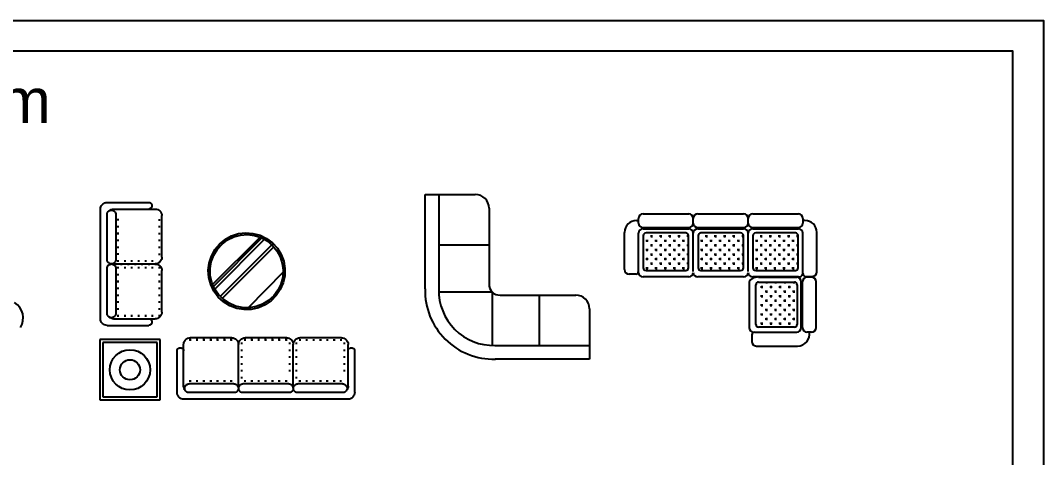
# Model space of a CAD drawing. Header units: inches. Extents: x 3.5 to 46, y 8.9 to 33.7.
# Drawn here: x 13.3 to 24.5, y 28.91 to 33.69 of the extents above; entities that cross this region are included whole.
import ezdxf

# ---------------------------------------------------------------- set-up
doc = ezdxf.new("R2010")
doc.units = ezdxf.units.IN
doc.header["$MEASUREMENT"] = 0
for name, color, linetype in [('02', 2, 'Continuous'), ('1', 1, 'Continuous'), ('kadrbm', 4, 'Continuous')]:
    doc.layers.add(name, color=color, linetype=linetype)
doc.styles.add('bmmm', font='swissel.ttf')

# ---------------------------------------------------------------- blocks, each defined once
blk = doc.blocks.new('kadrbm')
at = {"layer": 'kadrbm', "color": 4}
blk.add_lwpolyline([(0, 0), (0, 24.797), (21, 24.797), (21, 0), (0, 0)], close=True, dxfattribs=at)
blk.add_lwpolyline([(20.663, 0.326), (20.663, 24.46), (0.337, 24.46), (0.337, 0.326), (20.663, 0.326)], dxfattribs=at)
at = {"layer": 'kadrbm', "color": 211, "true_color": 0xf674fb, "style": 'bmmm'}
blk.add_text('www.cad-libraries.blogspot.com', height=0.48513, dxfattribs=at).set_placement((0.573, 23.677))

msp = doc.modelspace()

# ---------------------------------------------------------------- linework, layer by layer
at = {"layer": '02', "extrusion": (0, 0, -1)}
for p, q in [((14.204, 31.679), (14.214, 31.686)), ((14.214, 31.686), (14.225, 31.692)), ((14.225, 31.692), (14.237, 31.695)), ((14.237, 31.695), (14.25, 31.696)), ((14.25, 31.696), (14.706, 31.696)), ((14.706, 31.696), (14.712, 31.695)), ((14.712, 31.695), (14.719, 31.694)), ((14.719, 31.694), (14.725, 31.691)), ((14.725, 31.691), (14.73, 31.687)), ((14.73, 31.687), (14.735, 31.682)), ((14.735, 31.682), (14.738, 31.676)), ((14.178, 31.624), (14.179, 31.637)), ((14.178, 30.424), (14.178, 31.624)), ((14.179, 31.637), (14.182, 31.649)), ((14.182, 31.649), (14.187, 31.66)), ((14.187, 31.66), (14.195, 31.67)), ((14.195, 31.67), (14.204, 31.679)), ((14.25, 31.564), (14.251, 31.573)), ((14.251, 31.573), (14.253, 31.582)), ((14.253, 31.582), (14.258, 31.591)), ((14.258, 31.591), (14.264, 31.598)), ((14.264, 31.598), (14.271, 31.604)), ((14.271, 31.604), (14.279, 31.608)), ((14.273, 31.605), (14.284, 31.613)), ((14.279, 31.608), (14.288, 31.611)), ((14.284, 31.613), (14.296, 31.619)), ((14.288, 31.611), (14.298, 31.612)), ((14.296, 31.619), (14.309, 31.623)), ((14.298, 31.612), (14.307, 31.611)), ((14.307, 31.611), (14.316, 31.608)), ((14.309, 31.623), (14.322, 31.624)), ((14.316, 31.608), (14.324, 31.604)), ((14.322, 31.624), (14.778, 31.624)), ((14.324, 31.604), (14.332, 31.598)), ((14.332, 31.598), (14.338, 31.591)), ((14.335, 31.61), (14.335, 31.624)), ((14.338, 31.591), (14.342, 31.582)), ((14.342, 31.582), (14.345, 31.573)), ((14.345, 31.573), (14.346, 31.564)), ((14.41, 31.61), (14.41, 31.624)), ((14.485, 31.61), (14.485, 31.624)), ((14.56, 31.61), (14.56, 31.624)), ((14.635, 31.61), (14.635, 31.624)), ((14.712, 31.625), (14.706, 31.624)), ((14.71, 31.61), (14.71, 31.624)), ((14.719, 31.627), (14.712, 31.625)), ((14.725, 31.629), (14.719, 31.627)), ((14.73, 31.633), (14.725, 31.629)), ((14.735, 31.638), (14.73, 31.633)), ((14.738, 31.644), (14.735, 31.638)), ((14.738, 31.676), (14.74, 31.67)), ((14.74, 31.65), (14.738, 31.644)), ((14.74, 31.67), (14.742, 31.663)), ((14.742, 31.657), (14.74, 31.65)), ((14.742, 31.663), (14.742, 31.657)), ((14.778, 31.624), (14.792, 31.623)), ((14.792, 31.623), (14.805, 31.619)), ((14.805, 31.619), (14.818, 31.612)), ((14.818, 31.612), (14.829, 31.603)), ((14.829, 31.603), (14.838, 31.592)), ((14.838, 31.592), (14.844, 31.58)), ((14.844, 31.58), (14.848, 31.566)), ((14.25, 31.073), (14.25, 31.564)), ((14.346, 31.564), (14.346, 31.073)), ((14.373, 31.497), (14.373, 31.516)), ((14.813, 31.507), (14.832, 31.507)), ((14.848, 31.566), (14.85, 31.552)), ((14.85, 31.096), (14.85, 31.552)), ((14.373, 31.422), (14.373, 31.441)), ((14.373, 31.347), (14.373, 31.366)), ((14.813, 31.432), (14.832, 31.432)), ((14.813, 31.357), (14.832, 31.357)), ((15.612, 31.33), (15.688, 31.355)), ((15.688, 31.355), (15.768, 31.364)), ((15.768, 31.364), (15.847, 31.358)), ((15.847, 31.358), (15.924, 31.338)), ((14.373, 31.272), (14.373, 31.291)), ((14.813, 31.282), (14.832, 31.282)), ((15.925, 31.316), (15.405, 30.797)), ((15.944, 31.308), (15.414, 30.778)), ((15.973, 31.293), (15.428, 30.749)), ((15.43, 31.18), (15.481, 31.241)), ((15.457, 31.184), (15.509, 31.24)), ((15.481, 31.241), (15.542, 31.292)), ((16.054, 31.234), (15.488, 30.668)), ((15.509, 31.24), (15.569, 31.286)), ((15.542, 31.292), (15.612, 31.33)), ((15.569, 31.286), (15.638, 31.319)), ((15.638, 31.319), (15.711, 31.339)), ((15.711, 31.339), (15.787, 31.344)), ((15.787, 31.344), (15.863, 31.335)), ((15.863, 31.335), (15.935, 31.312)), ((15.924, 31.338), (15.996, 31.303)), ((15.935, 31.312), (16.002, 31.275)), ((15.996, 31.303), (16.06, 31.255)), ((16.002, 31.275), (16.06, 31.227)), ((16.06, 31.255), (16.114, 31.196)), ((14.373, 31.197), (14.373, 31.216)), ((14.373, 31.122), (14.373, 31.141)), ((14.813, 31.207), (14.832, 31.207)), ((14.813, 31.132), (14.832, 31.132)), ((15.392, 31.109), (15.43, 31.18)), ((15.418, 31.119), (15.457, 31.184)), ((16.075, 31.212), (15.51, 30.647)), ((16.06, 31.227), (16.109, 31.168)), ((16.109, 31.168), (16.145, 31.102)), ((16.114, 31.196), (16.155, 31.128)), ((16.155, 31.128), (16.183, 31.053)), ((14.251, 31.064), (14.25, 31.073)), ((14.253, 31.055), (14.251, 31.064)), ((14.257, 31.047), (14.253, 31.055)), ((14.262, 31.04), (14.257, 31.047)), ((14.269, 31.034), (14.262, 31.04)), ((14.264, 31.009), (14.271, 31.015)), ((14.276, 31.03), (14.269, 31.034)), ((14.271, 31.015), (14.279, 31.019)), ((14.285, 31.026), (14.276, 31.03)), ((14.279, 31.019), (14.288, 31.022)), ((14.293, 31.025), (14.285, 31.026)), ((14.288, 31.022), (14.298, 31.023)), ((14.302, 31.025), (14.293, 31.025)), ((14.298, 31.024), (14.778, 31.024)), ((14.298, 31.023), (14.307, 31.022)), ((14.311, 31.026), (14.302, 31.025)), ((14.307, 31.022), (14.316, 31.019)), ((14.319, 31.03), (14.311, 31.026)), ((14.316, 31.019), (14.324, 31.015)), ((14.327, 31.034), (14.319, 31.03)), ((14.324, 31.015), (14.332, 31.009)), ((14.333, 31.04), (14.327, 31.034)), ((14.339, 31.047), (14.333, 31.04)), ((14.335, 31.01), (14.335, 31.029)), ((14.343, 31.055), (14.339, 31.047)), ((14.345, 31.064), (14.343, 31.055)), ((14.346, 31.073), (14.345, 31.064)), ((14.373, 31.047), (14.373, 31.066)), ((14.41, 31.01), (14.41, 31.029)), ((14.448, 31.047), (14.448, 31.066)), ((14.485, 31.01), (14.485, 31.029)), ((14.523, 31.047), (14.523, 31.066)), ((14.56, 31.01), (14.56, 31.029)), ((14.598, 31.047), (14.598, 31.066)), ((14.635, 31.01), (14.635, 31.029)), ((14.673, 31.047), (14.673, 31.066)), ((14.71, 31.01), (14.71, 31.029)), ((14.748, 31.047), (14.748, 31.066)), ((14.79, 31.025), (14.778, 31.024)), ((14.778, 31.024), (14.792, 31.023)), ((14.785, 31.01), (14.785, 31.024)), ((14.802, 31.028), (14.79, 31.025)), ((14.792, 31.023), (14.805, 31.019)), ((14.814, 31.034), (14.802, 31.028)), ((14.805, 31.019), (14.818, 31.012)), ((14.824, 31.041), (14.814, 31.034)), ((14.818, 31.012), (14.829, 31.003)), ((14.833, 31.05), (14.824, 31.041)), ((14.84, 31.06), (14.833, 31.05)), ((14.845, 31.071), (14.84, 31.06)), ((14.849, 31.084), (14.845, 31.071)), ((14.85, 31.096), (14.849, 31.084)), ((15.358, 30.954), (15.367, 31.033)), ((15.367, 31.033), (15.392, 31.109)), ((15.379, 30.973), (15.391, 31.048)), ((15.391, 31.048), (15.418, 31.119)), ((16.145, 31.102), (16.168, 31.029)), ((16.168, 31.029), (16.178, 30.954)), ((16.183, 31.053), (16.197, 30.974)), ((14.25, 30.975), (14.251, 30.984)), ((14.25, 30.484), (14.25, 30.975)), ((14.251, 30.984), (14.253, 30.993)), ((14.253, 30.993), (14.258, 31.002)), ((14.258, 31.002), (14.264, 31.009)), ((14.332, 31.009), (14.338, 31.002)), ((14.338, 31.002), (14.342, 30.993)), ((14.342, 30.993), (14.345, 30.984)), ((14.345, 30.984), (14.346, 30.975)), ((14.346, 30.975), (14.346, 30.484)), ((14.373, 30.972), (14.373, 30.991)), ((14.373, 30.897), (14.373, 30.916)), ((14.448, 30.972), (14.448, 30.991)), ((14.523, 30.972), (14.523, 30.991)), ((14.598, 30.972), (14.598, 30.991)), ((14.673, 30.972), (14.673, 30.991)), ((14.748, 30.972), (14.748, 30.991)), ((14.823, 30.972), (14.823, 30.991)), ((14.823, 30.897), (14.823, 30.916)), ((14.829, 31.003), (14.838, 30.992)), ((14.838, 30.992), (14.844, 30.98)), ((14.844, 30.98), (14.848, 30.966)), ((14.848, 30.966), (14.85, 30.952)), ((14.85, 30.496), (14.85, 30.952)), ((15.363, 30.875), (15.358, 30.954)), ((15.38, 30.897), (15.379, 30.973)), ((16.178, 30.935), (15.793, 30.544)), ((16.178, 30.954), (16.172, 30.878)), ((16.197, 30.974), (16.195, 30.894)), ((14.373, 30.822), (14.373, 30.841)), ((14.823, 30.822), (14.823, 30.841)), ((15.384, 30.797), (15.363, 30.875)), ((15.397, 30.822), (15.38, 30.897)), ((15.419, 30.726), (15.384, 30.797)), ((15.427, 30.752), (15.397, 30.822)), ((16.152, 30.804), (16.119, 30.736)), ((16.178, 30.816), (16.146, 30.743)), ((16.172, 30.878), (16.152, 30.804)), ((16.195, 30.894), (16.178, 30.816)), ((14.373, 30.747), (14.373, 30.766)), ((14.373, 30.672), (14.373, 30.691)), ((14.823, 30.747), (14.823, 30.766)), ((14.823, 30.672), (14.823, 30.691)), ((15.467, 30.662), (15.419, 30.726)), ((15.469, 30.689), (15.427, 30.752)), ((15.523, 30.636), (15.469, 30.689)), ((16.074, 30.675), (16.017, 30.624)), ((16.101, 30.677), (16.045, 30.62)), ((16.119, 30.736), (16.074, 30.675)), ((16.146, 30.743), (16.101, 30.677)), ((14.373, 30.597), (14.373, 30.616)), ((14.823, 30.597), (14.823, 30.616)), ((15.526, 30.608), (15.467, 30.662)), ((15.586, 30.593), (15.523, 30.636)), ((15.594, 30.566), (15.526, 30.608)), ((15.656, 30.563), (15.586, 30.593)), ((15.669, 30.538), (15.594, 30.566)), ((15.73, 30.547), (15.656, 30.563)), ((15.952, 30.584), (15.881, 30.558)), ((15.979, 30.576), (15.906, 30.544)), ((16.017, 30.624), (15.952, 30.584)), ((16.045, 30.62), (15.979, 30.576)), ((14.251, 30.475), (14.25, 30.484)), ((14.253, 30.467), (14.251, 30.475)), ((14.257, 30.459), (14.253, 30.467)), ((14.262, 30.452), (14.257, 30.459)), ((14.269, 30.446), (14.262, 30.452)), ((14.333, 30.452), (14.327, 30.446)), ((14.339, 30.459), (14.333, 30.452)), ((14.343, 30.467), (14.339, 30.459)), ((14.345, 30.475), (14.343, 30.467)), ((14.346, 30.484), (14.345, 30.475)), ((14.373, 30.522), (14.373, 30.541)), ((14.373, 30.447), (14.373, 30.466)), ((14.448, 30.447), (14.448, 30.466)), ((14.523, 30.447), (14.523, 30.466)), ((14.598, 30.447), (14.598, 30.466)), ((14.673, 30.447), (14.673, 30.466)), ((14.748, 30.447), (14.748, 30.466)), ((14.823, 30.522), (14.823, 30.541)), ((14.823, 30.447), (14.823, 30.466)), ((14.84, 30.46), (14.833, 30.45)), ((14.845, 30.471), (14.84, 30.46)), ((14.849, 30.484), (14.845, 30.471)), ((14.85, 30.496), (14.849, 30.484)), ((15.748, 30.525), (15.669, 30.538)), ((15.806, 30.545), (15.73, 30.547)), ((15.827, 30.527), (15.748, 30.525)), ((15.881, 30.558), (15.806, 30.545)), ((15.906, 30.544), (15.827, 30.527)), ((14.179, 30.41), (14.178, 30.424)), ((14.183, 30.397), (14.179, 30.41)), ((14.19, 30.384), (14.183, 30.397)), ((14.199, 30.373), (14.19, 30.384)), ((14.21, 30.364), (14.199, 30.373)), ((14.222, 30.358), (14.21, 30.364)), ((14.236, 30.353), (14.222, 30.358)), ((14.25, 30.352), (14.236, 30.353)), ((14.25, 30.352), (14.706, 30.352)), ((14.276, 30.441), (14.269, 30.446)), ((14.284, 30.435), (14.273, 30.443)), ((14.285, 30.438), (14.276, 30.441)), ((14.296, 30.429), (14.284, 30.435)), ((14.293, 30.436), (14.285, 30.438)), ((14.302, 30.436), (14.293, 30.436)), ((14.309, 30.425), (14.296, 30.429)), ((14.311, 30.438), (14.302, 30.436)), ((14.322, 30.424), (14.309, 30.425)), ((14.319, 30.441), (14.311, 30.438)), ((14.327, 30.446), (14.319, 30.441)), ((14.322, 30.424), (14.778, 30.424)), ((14.335, 30.424), (14.335, 30.429)), ((14.41, 30.424), (14.41, 30.429)), ((14.485, 30.424), (14.485, 30.429)), ((14.56, 30.424), (14.56, 30.429)), ((14.635, 30.424), (14.635, 30.429)), ((14.706, 30.424), (14.712, 30.423)), ((14.712, 30.353), (14.706, 30.352)), ((14.71, 30.424), (14.71, 30.429)), ((14.712, 30.423), (14.719, 30.422)), ((14.719, 30.355), (14.712, 30.353)), ((14.719, 30.422), (14.725, 30.419)), ((14.725, 30.357), (14.719, 30.355)), ((14.725, 30.419), (14.73, 30.415)), ((14.73, 30.361), (14.725, 30.357)), ((14.73, 30.415), (14.735, 30.41)), ((14.735, 30.366), (14.73, 30.361)), ((14.735, 30.41), (14.738, 30.404)), ((14.738, 30.372), (14.735, 30.366)), ((14.738, 30.404), (14.74, 30.398)), ((14.74, 30.378), (14.738, 30.372)), ((14.74, 30.398), (14.742, 30.391)), ((14.742, 30.385), (14.74, 30.378)), ((14.742, 30.391), (14.742, 30.385)), ((14.79, 30.425), (14.778, 30.424)), ((14.785, 30.424), (14.785, 30.429)), ((14.802, 30.428), (14.79, 30.425)), ((14.814, 30.434), (14.802, 30.428)), ((14.824, 30.441), (14.814, 30.434)), ((14.833, 30.45), (14.824, 30.441)), ((15.088, 30.144), (15.089, 30.156)), ((15.088, 29.688), (15.088, 30.144)), ((15.088, 30.119), (15.095, 30.119)), ((15.089, 30.156), (15.092, 30.168)), ((15.092, 30.168), (15.098, 30.18)), ((15.098, 30.18), (15.105, 30.19)), ((15.105, 30.19), (15.114, 30.199)), ((15.114, 30.199), (15.124, 30.206)), ((15.124, 30.206), (15.135, 30.211)), ((15.135, 30.211), (15.147, 30.215)), ((15.147, 30.215), (15.16, 30.216)), ((15.151, 30.194), (15.17, 30.194)), ((15.616, 30.216), (15.16, 30.216)), ((15.16, 30.185), (15.16, 30.204)), ((15.226, 30.194), (15.245, 30.194)), ((15.235, 30.185), (15.235, 30.204)), ((15.301, 30.194), (15.32, 30.194)), ((15.31, 30.185), (15.31, 30.204)), ((15.376, 30.194), (15.395, 30.194)), ((15.385, 30.185), (15.385, 30.204)), ((15.451, 30.194), (15.47, 30.194)), ((15.46, 30.185), (15.46, 30.204)), ((15.526, 30.194), (15.545, 30.194)), ((15.535, 30.185), (15.535, 30.204)), ((15.601, 30.194), (15.62, 30.194)), ((15.61, 30.185), (15.61, 30.204)), ((15.616, 30.216), (15.63, 30.214)), ((15.63, 30.214), (15.643, 30.21)), ((15.643, 30.21), (15.656, 30.204)), ((15.656, 30.204), (15.667, 30.195)), ((15.667, 30.195), (15.676, 30.184)), ((15.676, 30.184), (15.682, 30.171)), ((15.676, 30.119), (15.695, 30.119)), ((15.682, 30.171), (15.687, 30.158)), ((15.687, 30.158), (15.688, 30.144)), ((15.688, 30.144), (15.689, 30.158)), ((15.688, 29.664), (15.688, 30.144)), ((15.689, 30.158), (15.693, 30.171)), ((15.693, 30.171), (15.7, 30.184)), ((15.7, 30.184), (15.709, 30.195)), ((15.709, 30.195), (15.72, 30.204)), ((15.713, 30.157), (15.732, 30.157)), ((15.72, 30.204), (15.732, 30.21)), ((15.732, 30.21), (15.746, 30.214)), ((15.746, 30.214), (15.76, 30.216)), ((15.751, 30.194), (15.77, 30.194)), ((16.216, 30.216), (15.76, 30.216)), ((15.76, 30.185), (15.76, 30.204)), ((15.826, 30.194), (15.845, 30.194)), ((15.835, 30.185), (15.835, 30.204)), ((15.901, 30.194), (15.92, 30.194)), ((15.91, 30.185), (15.91, 30.204)), ((15.976, 30.194), (15.995, 30.194)), ((15.985, 30.185), (15.985, 30.204)), ((16.051, 30.194), (16.07, 30.194)), ((16.06, 30.185), (16.06, 30.204)), ((16.126, 30.194), (16.145, 30.194)), ((16.135, 30.185), (16.135, 30.204)), ((16.201, 30.194), (16.22, 30.194)), ((16.21, 30.185), (16.21, 30.204)), ((16.216, 30.216), (16.228, 30.215)), ((16.228, 30.215), (16.241, 30.211)), ((16.238, 30.157), (16.257, 30.157)), ((16.241, 30.211), (16.252, 30.206)), ((16.252, 30.206), (16.262, 30.199)), ((16.262, 30.199), (16.271, 30.19)), ((16.271, 30.19), (16.278, 30.18)), ((16.276, 30.119), (16.295, 30.119)), ((16.278, 30.18), (16.284, 30.168)), ((16.284, 30.168), (16.287, 30.156)), ((16.287, 30.156), (16.288, 30.144)), ((16.288, 30.144), (16.289, 30.158)), ((16.288, 29.664), (16.288, 30.144)), ((16.289, 30.158), (16.293, 30.171)), ((16.293, 30.171), (16.3, 30.184)), ((16.3, 30.184), (16.309, 30.195)), ((16.309, 30.195), (16.32, 30.204)), ((16.313, 30.157), (16.332, 30.157)), ((16.32, 30.204), (16.332, 30.21)), ((16.332, 30.21), (16.346, 30.214)), ((16.346, 30.214), (16.36, 30.216)), ((16.351, 30.194), (16.37, 30.194)), ((16.816, 30.216), (16.36, 30.216)), ((16.426, 30.194), (16.445, 30.194)), ((16.501, 30.194), (16.52, 30.194)), ((16.576, 30.194), (16.595, 30.194)), ((16.651, 30.194), (16.67, 30.194)), ((16.726, 30.194), (16.745, 30.194)), ((16.801, 30.194), (16.82, 30.194)), ((16.816, 30.216), (16.828, 30.215)), ((16.828, 30.215), (16.841, 30.211)), ((16.838, 30.157), (16.857, 30.157)), ((16.841, 30.211), (16.852, 30.206)), ((16.852, 30.206), (16.862, 30.199)), ((16.862, 30.199), (16.871, 30.19)), ((16.871, 30.19), (16.878, 30.18)), ((16.876, 30.119), (16.888, 30.119)), ((16.878, 30.18), (16.884, 30.168)), ((16.884, 30.168), (16.887, 30.156)), ((16.887, 30.156), (16.888, 30.144)), ((16.888, 29.688), (16.888, 30.144)), ((15.016, 30.072), (15.017, 30.078)), ((15.016, 29.616), (15.016, 30.072)), ((15.017, 30.078), (15.018, 30.085)), ((15.018, 30.085), (15.021, 30.091)), ((15.021, 30.091), (15.025, 30.096)), ((15.025, 30.096), (15.03, 30.101)), ((15.03, 30.101), (15.036, 30.104)), ((15.036, 30.104), (15.042, 30.106)), ((15.042, 30.106), (15.049, 30.108)), ((15.049, 30.108), (15.055, 30.108)), ((15.055, 30.108), (15.062, 30.106)), ((15.062, 30.106), (15.068, 30.104)), ((15.068, 30.104), (15.074, 30.101)), ((15.074, 30.101), (15.079, 30.096)), ((15.079, 30.096), (15.083, 30.091)), ((15.083, 30.091), (15.085, 30.085)), ((15.085, 30.085), (15.087, 30.078)), ((15.087, 30.078), (15.088, 30.072)), ((15.088, 30.044), (15.095, 30.044)), ((15.676, 30.044), (15.695, 30.044)), ((15.713, 30.082), (15.732, 30.082)), ((15.713, 30.007), (15.732, 30.007)), ((16.238, 30.082), (16.257, 30.082)), ((16.238, 30.007), (16.257, 30.007)), ((16.276, 30.044), (16.295, 30.044)), ((16.313, 30.082), (16.332, 30.082)), ((16.313, 30.007), (16.332, 30.007)), ((16.838, 30.082), (16.857, 30.082)), ((16.838, 30.007), (16.857, 30.007)), ((16.876, 30.044), (16.888, 30.044)), ((16.888, 30.072), (16.889, 30.078)), ((16.889, 30.078), (16.89, 30.085)), ((16.89, 30.085), (16.893, 30.091)), ((16.893, 30.091), (16.897, 30.096)), ((16.897, 30.096), (16.902, 30.101)), ((16.902, 30.101), (16.908, 30.104)), ((16.908, 30.104), (16.914, 30.106)), ((16.914, 30.106), (16.921, 30.108)), ((16.921, 30.108), (16.927, 30.108)), ((16.927, 30.108), (16.934, 30.106)), ((16.934, 30.106), (16.94, 30.104)), ((16.94, 30.104), (16.946, 30.101)), ((16.946, 30.101), (16.951, 30.096)), ((16.951, 30.096), (16.955, 30.091)), ((16.955, 30.091), (16.957, 30.085)), ((16.957, 30.085), (16.959, 30.078)), ((16.959, 30.078), (16.96, 30.072)), ((16.96, 29.616), (16.96, 30.072)), ((15.088, 29.969), (15.095, 29.969)), ((15.088, 29.894), (15.095, 29.894)), ((15.676, 29.969), (15.695, 29.969)), ((15.676, 29.894), (15.695, 29.894)), ((15.713, 29.932), (15.732, 29.932)), ((16.238, 29.932), (16.257, 29.932)), ((16.276, 29.969), (16.295, 29.969)), ((16.276, 29.894), (16.295, 29.894)), ((16.313, 29.932), (16.332, 29.932)), ((16.838, 29.932), (16.857, 29.932)), ((16.876, 29.969), (16.888, 29.969)), ((16.876, 29.894), (16.888, 29.894)), ((15.088, 29.819), (15.095, 29.819)), ((15.676, 29.819), (15.695, 29.819)), ((15.713, 29.857), (15.732, 29.857)), ((15.713, 29.782), (15.732, 29.782)), ((16.238, 29.857), (16.257, 29.857)), ((16.276, 29.819), (16.295, 29.819)), ((16.313, 29.857), (16.332, 29.857)), ((16.313, 29.782), (16.332, 29.782)), ((16.838, 29.857), (16.857, 29.857)), ((16.876, 29.819), (16.888, 29.819)), ((15.088, 29.744), (15.095, 29.744)), ((15.089, 29.675), (15.088, 29.688)), ((15.093, 29.662), (15.089, 29.675)), ((15.1, 29.668), (15.102, 29.677)), ((15.1, 29.659), (15.1, 29.668)), ((15.102, 29.677), (15.105, 29.685)), ((15.105, 29.685), (15.11, 29.693)), ((15.11, 29.693), (15.116, 29.699)), ((15.113, 29.707), (15.132, 29.707)), ((15.116, 29.699), (15.123, 29.705)), ((15.123, 29.705), (15.131, 29.709)), ((15.131, 29.709), (15.139, 29.711)), ((15.139, 29.711), (15.148, 29.712)), ((15.639, 29.712), (15.148, 29.712)), ((15.151, 29.744), (15.17, 29.744)), ((15.16, 29.735), (15.16, 29.754)), ((15.198, 29.712), (15.198, 29.716)), ((15.226, 29.744), (15.245, 29.744)), ((15.235, 29.735), (15.235, 29.754)), ((15.273, 29.712), (15.273, 29.716)), ((15.301, 29.744), (15.32, 29.744)), ((15.31, 29.735), (15.31, 29.754)), ((15.348, 29.712), (15.348, 29.716)), ((15.376, 29.744), (15.395, 29.744)), ((15.385, 29.735), (15.385, 29.754)), ((15.423, 29.712), (15.423, 29.716)), ((15.451, 29.744), (15.47, 29.744)), ((15.46, 29.735), (15.46, 29.754)), ((15.498, 29.712), (15.498, 29.716)), ((15.526, 29.744), (15.545, 29.744)), ((15.535, 29.735), (15.535, 29.754)), ((15.573, 29.712), (15.573, 29.716)), ((15.601, 29.744), (15.62, 29.744)), ((15.61, 29.735), (15.61, 29.754)), ((15.639, 29.712), (15.648, 29.711)), ((15.648, 29.711), (15.657, 29.709)), ((15.657, 29.709), (15.665, 29.705)), ((15.665, 29.705), (15.672, 29.699)), ((15.672, 29.699), (15.678, 29.693)), ((15.676, 29.744), (15.695, 29.744)), ((15.678, 29.693), (15.682, 29.685)), ((15.682, 29.685), (15.686, 29.677)), ((15.686, 29.677), (15.687, 29.668)), ((15.687, 29.668), (15.687, 29.659)), ((15.689, 29.668), (15.691, 29.677)), ((15.691, 29.677), (15.694, 29.685)), ((15.694, 29.685), (15.699, 29.693)), ((15.699, 29.693), (15.705, 29.699)), ((15.705, 29.699), (15.712, 29.705)), ((15.712, 29.705), (15.72, 29.709)), ((15.72, 29.709), (15.728, 29.711)), ((15.728, 29.711), (15.737, 29.712)), ((16.241, 29.712), (15.737, 29.712)), ((15.751, 29.744), (15.77, 29.744)), ((15.76, 29.735), (15.76, 29.754)), ((15.798, 29.712), (15.798, 29.716)), ((15.826, 29.744), (15.845, 29.744)), ((15.835, 29.735), (15.835, 29.754)), ((15.873, 29.712), (15.873, 29.716)), ((15.901, 29.744), (15.92, 29.744)), ((15.91, 29.735), (15.91, 29.754)), ((15.948, 29.712), (15.948, 29.716)), ((15.976, 29.744), (15.995, 29.744)), ((15.985, 29.735), (15.985, 29.754)), ((16.023, 29.712), (16.023, 29.716)), ((16.051, 29.744), (16.07, 29.744)), ((16.06, 29.735), (16.06, 29.754)), ((16.098, 29.712), (16.098, 29.716)), ((16.126, 29.744), (16.145, 29.744)), ((16.135, 29.735), (16.135, 29.754)), ((16.173, 29.712), (16.173, 29.716)), ((16.201, 29.744), (16.22, 29.744)), ((16.21, 29.735), (16.21, 29.754)), ((16.239, 29.712), (16.248, 29.711)), ((16.248, 29.711), (16.256, 29.709)), ((16.256, 29.709), (16.264, 29.705)), ((16.264, 29.705), (16.271, 29.699)), ((16.271, 29.699), (16.277, 29.693)), ((16.276, 29.744), (16.295, 29.744)), ((16.277, 29.693), (16.282, 29.685)), ((16.282, 29.685), (16.285, 29.677)), ((16.285, 29.677), (16.287, 29.668)), ((16.287, 29.668), (16.287, 29.659)), ((16.289, 29.668), (16.291, 29.677)), ((16.291, 29.677), (16.294, 29.685)), ((16.294, 29.685), (16.299, 29.693)), ((16.299, 29.693), (16.305, 29.699)), ((16.305, 29.699), (16.312, 29.705)), ((16.312, 29.705), (16.32, 29.709)), ((16.32, 29.709), (16.328, 29.711)), ((16.328, 29.711), (16.337, 29.712)), ((16.83, 29.712), (16.337, 29.712)), ((16.351, 29.744), (16.37, 29.744)), ((16.36, 29.735), (16.36, 29.754)), ((16.398, 29.712), (16.398, 29.716)), ((16.426, 29.744), (16.445, 29.744)), ((16.435, 29.735), (16.435, 29.754)), ((16.473, 29.712), (16.473, 29.716)), ((16.501, 29.744), (16.52, 29.744)), ((16.51, 29.735), (16.51, 29.754)), ((16.548, 29.712), (16.548, 29.716)), ((16.576, 29.744), (16.595, 29.744)), ((16.585, 29.735), (16.585, 29.754)), ((16.623, 29.712), (16.623, 29.716)), ((16.651, 29.744), (16.67, 29.744)), ((16.66, 29.735), (16.66, 29.754)), ((16.698, 29.712), (16.698, 29.716)), ((16.726, 29.744), (16.745, 29.744)), ((16.735, 29.735), (16.735, 29.754)), ((16.773, 29.712), (16.773, 29.716)), ((16.81, 29.735), (16.81, 29.754)), ((16.828, 29.712), (16.837, 29.711)), ((16.837, 29.711), (16.845, 29.709)), ((16.845, 29.709), (16.853, 29.705)), ((16.853, 29.705), (16.86, 29.699)), ((16.86, 29.699), (16.866, 29.693)), ((16.866, 29.693), (16.871, 29.685)), ((16.871, 29.685), (16.874, 29.677)), ((16.874, 29.677), (16.876, 29.668)), ((16.876, 29.744), (16.888, 29.744)), ((16.876, 29.668), (16.876, 29.659)), ((16.887, 29.675), (16.883, 29.662)), ((16.888, 29.688), (16.887, 29.675)), ((15.017, 29.602), (15.016, 29.616)), ((15.021, 29.588), (15.017, 29.602)), ((15.028, 29.576), (15.021, 29.588)), ((15.037, 29.565), (15.028, 29.576)), ((15.048, 29.556), (15.037, 29.565)), ((15.06, 29.549), (15.048, 29.556)), ((15.099, 29.65), (15.093, 29.662)), ((15.107, 29.639), (15.099, 29.65)), ((15.102, 29.651), (15.1, 29.659)), ((15.105, 29.642), (15.102, 29.651)), ((15.11, 29.635), (15.105, 29.642)), ((15.116, 29.628), (15.11, 29.635)), ((15.123, 29.623), (15.116, 29.628)), ((15.131, 29.619), (15.123, 29.623)), ((15.139, 29.617), (15.131, 29.619)), ((15.148, 29.616), (15.139, 29.617)), ((15.639, 29.616), (15.148, 29.616)), ((15.648, 29.617), (15.639, 29.616)), ((15.657, 29.619), (15.648, 29.617)), ((15.665, 29.623), (15.657, 29.619)), ((15.672, 29.628), (15.665, 29.623)), ((15.678, 29.635), (15.672, 29.628)), ((15.682, 29.642), (15.678, 29.635)), ((15.686, 29.651), (15.682, 29.642)), ((15.687, 29.659), (15.686, 29.651)), ((15.691, 29.651), (15.689, 29.659)), ((15.694, 29.642), (15.691, 29.651)), ((15.699, 29.635), (15.694, 29.642)), ((15.705, 29.628), (15.699, 29.635)), ((15.712, 29.623), (15.705, 29.628)), ((15.72, 29.619), (15.712, 29.623)), ((15.728, 29.617), (15.72, 29.619)), ((15.737, 29.616), (15.728, 29.617)), ((16.239, 29.616), (15.737, 29.616)), ((16.248, 29.617), (16.239, 29.616)), ((16.256, 29.619), (16.248, 29.617)), ((16.264, 29.623), (16.256, 29.619)), ((16.271, 29.628), (16.264, 29.623)), ((16.277, 29.635), (16.271, 29.628)), ((16.282, 29.642), (16.277, 29.635)), ((16.285, 29.651), (16.282, 29.642)), ((16.287, 29.659), (16.285, 29.651)), ((16.291, 29.651), (16.289, 29.659)), ((16.294, 29.642), (16.291, 29.651)), ((16.299, 29.635), (16.294, 29.642)), ((16.305, 29.628), (16.299, 29.635)), ((16.312, 29.623), (16.305, 29.628)), ((16.32, 29.619), (16.312, 29.623)), ((16.328, 29.617), (16.32, 29.619)), ((16.337, 29.616), (16.328, 29.617)), ((16.828, 29.616), (16.337, 29.616)), ((16.837, 29.617), (16.828, 29.616)), ((16.845, 29.619), (16.837, 29.617)), ((16.853, 29.623), (16.845, 29.619)), ((16.86, 29.628), (16.853, 29.623)), ((16.866, 29.635), (16.86, 29.628)), ((16.871, 29.642), (16.866, 29.635)), ((16.877, 29.65), (16.869, 29.639)), ((16.874, 29.651), (16.871, 29.642)), ((16.876, 29.659), (16.874, 29.651)), ((16.883, 29.662), (16.877, 29.65)), ((16.928, 29.556), (16.915, 29.549)), ((16.939, 29.565), (16.928, 29.556)), ((16.948, 29.576), (16.939, 29.565)), ((16.954, 29.588), (16.948, 29.576)), ((16.959, 29.602), (16.954, 29.588)), ((16.96, 29.616), (16.959, 29.602)), ((15.074, 29.545), (15.06, 29.549)), ((15.088, 29.544), (15.074, 29.545)), ((16.888, 29.544), (15.088, 29.544)), ((16.902, 29.545), (16.888, 29.544)), ((16.915, 29.549), (16.902, 29.545))]:
    msp.add_line(p, q, dxfattribs=at)
at = {"layer": '02'}
for p, q in [((17.73, 31.782), (18.28, 31.782)), ((17.73, 30.751), (17.73, 31.782)), ((17.88, 31.782), (17.88, 30.747)), ((18.43, 31.632), (18.43, 30.804)), ((20.115, 31.571), (20.615, 31.571)), ((20.715, 31.571), (21.215, 31.571)), ((21.315, 31.571), (21.815, 31.571)), ((20.043, 31.499), (20.063, 31.499)), ((20.065, 31.471), (20.065, 31.521)), ((20.665, 31.471), (20.665, 31.521)), ((21.265, 31.471), (21.265, 31.521)), ((21.865, 31.521), (21.865, 31.471)), ((21.887, 31.499), (21.867, 31.499)), ((19.913, 30.962), (19.913, 31.369)), ((20.065, 30.942), (20.065, 31.359)), ((20.115, 31.421), (20.615, 31.421)), ((20.115, 31.409), (20.615, 31.409)), ((20.583, 31.363), (20.148, 31.363)), ((20.665, 30.942), (20.665, 31.359)), ((20.715, 31.421), (21.215, 31.421)), ((20.715, 31.409), (21.215, 31.409)), ((21.183, 31.363), (20.748, 31.363)), ((21.265, 30.942), (21.265, 31.359)), ((21.315, 31.421), (21.815, 31.421)), ((21.315, 31.409), (21.815, 31.409)), ((21.782, 31.363), (21.348, 31.363)), ((21.865, 30.918), (21.865, 31.359)), ((22.017, 30.938), (22.017, 31.369)), ((20.118, 31.333), (20.118, 30.982)), ((20.613, 30.982), (20.613, 31.333)), ((20.718, 31.333), (20.718, 30.982)), ((21.213, 30.982), (21.213, 31.333)), ((21.318, 31.333), (21.318, 30.982)), ((21.812, 30.982), (21.812, 31.333)), ((17.88, 31.232), (18.43, 31.232)), ((20.035, 30.912), (19.963, 30.912)), ((20.148, 30.952), (20.583, 30.952)), ((20.748, 30.952), (21.183, 30.952)), ((21.348, 30.952), (21.782, 30.952)), ((20.615, 30.881), (20.115, 30.881)), ((21.215, 30.881), (20.715, 30.881)), ((21.275, 30.828), (21.275, 30.329)), ((21.815, 30.881), (21.315, 30.881)), ((21.35, 30.362), (21.35, 30.796)), ((21.38, 30.878), (21.797, 30.878)), ((21.38, 30.826), (21.771, 30.826)), ((21.801, 30.796), (21.801, 30.362)), ((21.847, 30.329), (21.847, 30.828)), ((21.859, 30.328), (21.859, 30.828)), ((21.895, 30.888), (21.967, 30.888)), ((21.959, 30.878), (21.909, 30.878)), ((22.009, 30.328), (22.009, 30.828)), ((17.88, 30.717), (18.464, 30.717)), ((18.464, 30.717), (18.464, 30.132)), ((18.551, 30.682), (19.38, 30.682)), ((18.98, 30.682), (18.98, 30.132)), ((19.53, 30.532), (19.53, 29.982)), ((21.306, 30.248), (21.306, 30.176)), ((21.336, 30.278), (21.797, 30.278)), ((21.771, 30.332), (21.38, 30.332)), ((21.959, 30.278), (21.909, 30.278)), ((14.171, 30.197), (14.171, 29.537)), ((14.831, 30.197), (14.171, 30.197)), ((14.204, 30.164), (14.204, 29.57)), ((14.798, 30.164), (14.204, 30.164)), ((14.798, 29.57), (14.798, 30.164)), ((14.831, 29.537), (14.831, 30.197)), ((18.495, 30.132), (19.53, 30.132)), ((21.356, 30.126), (21.807, 30.126)), ((19.53, 29.982), (18.498, 29.982)), ((14.204, 29.57), (14.798, 29.57)), ((14.171, 29.537), (14.831, 29.537))]:
    msp.add_line(p, q, dxfattribs=at)
for radius in [0.22, 0.11]:
    msp.add_circle((14.501, 29.866), radius, dxfattribs=at)
for centre, radius, start, end in [((18.28, 31.632), 0.15, 0, 90), ((20.115, 31.521), 0.05, 90, 180), ((20.615, 31.521), 0.05, 0, 90), ((20.715, 31.521), 0.05, 90, 180), ((21.215, 31.521), 0.05, 0, 90), ((21.315, 31.521), 0.05, 90, 180), ((21.815, 31.521), 0.05, 0, 90), ((20.043, 31.369), 0.13, 90, 180), ((20.115, 31.471), 0.05, 180, 270), ((20.615, 31.471), 0.05, 270, 0), ((20.715, 31.471), 0.05, 180, 270), ((21.215, 31.471), 0.05, 270, 0), ((21.315, 31.471), 0.05, 180, 270), ((21.815, 31.471), 0.05, 270, 0), ((21.887, 31.369), 0.13, 0, 90), ((20.115, 31.359), 0.05, 90, 180), ((20.148, 31.333), 0.03, 90, 180), ((20.583, 31.333), 0.03, 0, 90), ((20.615, 31.359), 0.05, 0, 90), ((20.715, 31.359), 0.05, 90, 180), ((20.748, 31.333), 0.03, 90, 180), ((21.183, 31.333), 0.03, 0, 90), ((21.215, 31.359), 0.05, 0, 90), ((21.315, 31.359), 0.05, 90, 180), ((21.348, 31.333), 0.03, 90, 180), ((21.782, 31.333), 0.03, 0, 90), ((21.815, 31.359), 0.05, 0, 90), ((19.963, 30.962), 0.05, 180, 270), ((20.035, 30.942), 0.03, 270, 0), ((20.115, 30.931), 0.05, 180, 270), ((20.148, 30.982), 0.03, 180, 270), ((20.583, 30.982), 0.03, 270, 0), ((20.615, 30.931), 0.05, 270, 0), ((20.715, 30.931), 0.05, 180, 270), ((20.748, 30.982), 0.03, 180, 270), ((21.183, 30.982), 0.03, 270, 0), ((21.215, 30.931), 0.05, 270, 0), ((21.315, 30.931), 0.05, 180, 270), ((21.348, 30.982), 0.03, 180, 270), ((21.782, 30.982), 0.03, 270, 0), ((21.819, 30.927), 0.0458, 264.6649, 358.9903), ((21.895, 30.918), 0.03, 180, 270), ((21.967, 30.938), 0.05, 270, 0), ((18.549, 30.801), 0.119, 178.8834, 271.1166), ((21.364, 30.775), 0.104, 87.2489, 148.8794), ((21.38, 30.796), 0.03, 90, 180), ((21.771, 30.796), 0.03, 0, 90), ((21.797, 30.828), 0.05, 0, 90), ((21.909, 30.828), 0.05, 90, 180), ((21.959, 30.828), 0.05, 0, 90), ((18.48, 30.732), 0.75, 178.5588, 271.4412), ((18.48, 30.732), 0.6, 178.5588, 271.4412), ((19.38, 30.532), 0.15, 0, 90), ((13.132, 30.433), 0.2, 328.0492, 58.0492), ((21.38, 30.362), 0.03, 180, 270), ((21.771, 30.362), 0.03, 270, 0), ((21.325, 30.329), 0.05, 180, 270), ((21.336, 30.248), 0.03, 90, 180), ((21.797, 30.329), 0.05, 270, 0), ((21.807, 30.256), 0.13, 270, 9.8614), ((21.909, 30.328), 0.05, 180, 270), ((21.959, 30.328), 0.05, 270, 0), ((21.356, 30.176), 0.05, 180, 270)]:
    msp.add_arc(centre, radius, start, end, dxfattribs=at)
at = {"layer": '1'}
for p, q in [((20.12, 31.327), (20.118, 31.327)), ((20.17, 31.277), (20.145, 31.277)), ((20.158, 31.289), (20.158, 31.264)), ((20.22, 31.327), (20.195, 31.327)), ((20.208, 31.339), (20.208, 31.314)), ((20.208, 31.239), (20.208, 31.214)), ((20.27, 31.277), (20.245, 31.277)), ((20.258, 31.289), (20.258, 31.264)), ((20.32, 31.327), (20.295, 31.327)), ((20.308, 31.339), (20.308, 31.314)), ((20.308, 31.239), (20.308, 31.214)), ((20.37, 31.277), (20.345, 31.277)), ((20.358, 31.289), (20.358, 31.264)), ((20.42, 31.327), (20.395, 31.327)), ((20.408, 31.339), (20.408, 31.314)), ((20.408, 31.239), (20.408, 31.214)), ((20.47, 31.277), (20.445, 31.277)), ((20.458, 31.289), (20.458, 31.264)), ((20.52, 31.327), (20.495, 31.327)), ((20.508, 31.339), (20.508, 31.314)), ((20.508, 31.239), (20.508, 31.214)), ((20.57, 31.277), (20.545, 31.277)), ((20.558, 31.289), (20.558, 31.264)), ((20.613, 31.327), (20.595, 31.327)), ((20.608, 31.339), (20.608, 31.314)), ((20.608, 31.239), (20.608, 31.214)), ((20.72, 31.327), (20.718, 31.327)), ((20.77, 31.277), (20.745, 31.277)), ((20.758, 31.289), (20.758, 31.264)), ((20.82, 31.327), (20.795, 31.327)), ((20.808, 31.339), (20.808, 31.314)), ((20.808, 31.239), (20.808, 31.214)), ((20.87, 31.277), (20.845, 31.277)), ((20.858, 31.289), (20.858, 31.264)), ((20.92, 31.327), (20.895, 31.327)), ((20.908, 31.339), (20.908, 31.314)), ((20.908, 31.239), (20.908, 31.214)), ((20.97, 31.277), (20.945, 31.277)), ((20.958, 31.289), (20.958, 31.264)), ((21.02, 31.327), (20.995, 31.327)), ((21.008, 31.339), (21.008, 31.314)), ((21.008, 31.239), (21.008, 31.214)), ((21.07, 31.277), (21.045, 31.277)), ((21.058, 31.289), (21.058, 31.264)), ((21.12, 31.327), (21.095, 31.327)), ((21.108, 31.339), (21.108, 31.314)), ((21.108, 31.239), (21.108, 31.214)), ((21.17, 31.277), (21.145, 31.277)), ((21.158, 31.289), (21.158, 31.264)), ((21.213, 31.327), (21.195, 31.327)), ((21.208, 31.339), (21.208, 31.314)), ((21.208, 31.239), (21.208, 31.214)), ((21.32, 31.327), (21.318, 31.327)), ((21.37, 31.277), (21.345, 31.277)), ((21.357, 31.289), (21.357, 31.264)), ((21.42, 31.327), (21.395, 31.327)), ((21.407, 31.339), (21.407, 31.314)), ((21.407, 31.239), (21.407, 31.214)), ((21.47, 31.277), (21.445, 31.277)), ((21.457, 31.289), (21.457, 31.264)), ((21.52, 31.327), (21.495, 31.327)), ((21.507, 31.339), (21.507, 31.314)), ((21.507, 31.239), (21.507, 31.214)), ((21.57, 31.277), (21.545, 31.277)), ((21.557, 31.289), (21.557, 31.264)), ((21.62, 31.327), (21.595, 31.327)), ((21.607, 31.339), (21.607, 31.314)), ((21.607, 31.239), (21.607, 31.214)), ((21.67, 31.277), (21.645, 31.277)), ((21.657, 31.289), (21.657, 31.264)), ((21.72, 31.327), (21.695, 31.327)), ((21.707, 31.339), (21.707, 31.314)), ((21.707, 31.239), (21.707, 31.214)), ((21.77, 31.277), (21.745, 31.277)), ((21.757, 31.289), (21.757, 31.264)), ((21.812, 31.327), (21.795, 31.327)), ((21.807, 31.339), (21.807, 31.314)), ((21.807, 31.239), (21.807, 31.214)), ((20.12, 31.227), (20.118, 31.227)), ((20.12, 31.127), (20.118, 31.127)), ((20.17, 31.177), (20.145, 31.177)), ((20.158, 31.189), (20.158, 31.164)), ((20.22, 31.227), (20.195, 31.227)), ((20.22, 31.127), (20.195, 31.127)), ((20.208, 31.139), (20.208, 31.114)), ((20.27, 31.177), (20.245, 31.177)), ((20.258, 31.189), (20.258, 31.164)), ((20.32, 31.227), (20.295, 31.227)), ((20.32, 31.127), (20.295, 31.127)), ((20.308, 31.139), (20.308, 31.114)), ((20.37, 31.177), (20.345, 31.177)), ((20.358, 31.189), (20.358, 31.164)), ((20.42, 31.227), (20.395, 31.227)), ((20.42, 31.127), (20.395, 31.127)), ((20.408, 31.139), (20.408, 31.114)), ((20.47, 31.177), (20.445, 31.177)), ((20.458, 31.189), (20.458, 31.164)), ((20.52, 31.227), (20.495, 31.227)), ((20.52, 31.127), (20.495, 31.127)), ((20.508, 31.139), (20.508, 31.114)), ((20.57, 31.177), (20.545, 31.177)), ((20.558, 31.189), (20.558, 31.164)), ((20.613, 31.227), (20.595, 31.227)), ((20.613, 31.127), (20.595, 31.127)), ((20.608, 31.139), (20.608, 31.114)), ((20.72, 31.227), (20.718, 31.227)), ((20.72, 31.127), (20.718, 31.127)), ((20.77, 31.177), (20.745, 31.177)), ((20.758, 31.189), (20.758, 31.164)), ((20.82, 31.227), (20.795, 31.227)), ((20.82, 31.127), (20.795, 31.127)), ((20.808, 31.139), (20.808, 31.114)), ((20.87, 31.177), (20.845, 31.177)), ((20.858, 31.189), (20.858, 31.164)), ((20.92, 31.227), (20.895, 31.227)), ((20.92, 31.127), (20.895, 31.127)), ((20.908, 31.139), (20.908, 31.114)), ((20.97, 31.177), (20.945, 31.177)), ((20.958, 31.189), (20.958, 31.164)), ((21.02, 31.227), (20.995, 31.227)), ((21.02, 31.127), (20.995, 31.127)), ((21.008, 31.139), (21.008, 31.114)), ((21.07, 31.177), (21.045, 31.177)), ((21.058, 31.189), (21.058, 31.164)), ((21.12, 31.227), (21.095, 31.227)), ((21.12, 31.127), (21.095, 31.127)), ((21.108, 31.139), (21.108, 31.114)), ((21.17, 31.177), (21.145, 31.177)), ((21.158, 31.189), (21.158, 31.164)), ((21.213, 31.227), (21.195, 31.227)), ((21.213, 31.127), (21.195, 31.127)), ((21.208, 31.139), (21.208, 31.114)), ((21.32, 31.227), (21.318, 31.227)), ((21.32, 31.127), (21.318, 31.127)), ((21.37, 31.177), (21.345, 31.177)), ((21.357, 31.189), (21.357, 31.164)), ((21.42, 31.227), (21.395, 31.227)), ((21.42, 31.127), (21.395, 31.127)), ((21.407, 31.139), (21.407, 31.114)), ((21.47, 31.177), (21.445, 31.177)), ((21.457, 31.189), (21.457, 31.164)), ((21.52, 31.227), (21.495, 31.227)), ((21.52, 31.127), (21.495, 31.127)), ((21.507, 31.139), (21.507, 31.114)), ((21.57, 31.177), (21.545, 31.177)), ((21.557, 31.189), (21.557, 31.164)), ((21.62, 31.227), (21.595, 31.227)), ((21.62, 31.127), (21.595, 31.127)), ((21.607, 31.139), (21.607, 31.114)), ((21.67, 31.177), (21.645, 31.177)), ((21.657, 31.189), (21.657, 31.164)), ((21.72, 31.227), (21.695, 31.227)), ((21.72, 31.127), (21.695, 31.127)), ((21.707, 31.139), (21.707, 31.114)), ((21.77, 31.177), (21.745, 31.177)), ((21.757, 31.189), (21.757, 31.164)), ((21.812, 31.227), (21.795, 31.227)), ((21.812, 31.127), (21.795, 31.127)), ((21.807, 31.139), (21.807, 31.114)), ((20.12, 31.027), (20.118, 31.027)), ((20.17, 31.077), (20.145, 31.077)), ((20.158, 31.089), (20.158, 31.064)), ((20.22, 31.027), (20.195, 31.027)), ((20.208, 31.039), (20.208, 31.014)), ((20.27, 31.077), (20.245, 31.077)), ((20.258, 31.089), (20.258, 31.064)), ((20.32, 31.027), (20.295, 31.027)), ((20.308, 31.039), (20.308, 31.014)), ((20.37, 31.077), (20.345, 31.077)), ((20.358, 31.089), (20.358, 31.064)), ((20.42, 31.027), (20.395, 31.027)), ((20.408, 31.039), (20.408, 31.014)), ((20.47, 31.077), (20.445, 31.077)), ((20.458, 31.089), (20.458, 31.064)), ((20.52, 31.027), (20.495, 31.027)), ((20.508, 31.039), (20.508, 31.014)), ((20.57, 31.077), (20.545, 31.077)), ((20.558, 31.089), (20.558, 31.064)), ((20.613, 31.027), (20.595, 31.027)), ((20.608, 31.039), (20.608, 31.014)), ((20.72, 31.027), (20.718, 31.027)), ((20.77, 31.077), (20.745, 31.077)), ((20.758, 31.089), (20.758, 31.064)), ((20.82, 31.027), (20.795, 31.027)), ((20.808, 31.039), (20.808, 31.014)), ((20.87, 31.077), (20.845, 31.077)), ((20.858, 31.089), (20.858, 31.064)), ((20.92, 31.027), (20.895, 31.027)), ((20.908, 31.039), (20.908, 31.014)), ((20.97, 31.077), (20.945, 31.077)), ((20.958, 31.089), (20.958, 31.064)), ((21.02, 31.027), (20.995, 31.027)), ((21.008, 31.039), (21.008, 31.014)), ((21.07, 31.077), (21.045, 31.077)), ((21.058, 31.089), (21.058, 31.064)), ((21.12, 31.027), (21.095, 31.027)), ((21.108, 31.039), (21.108, 31.014)), ((21.17, 31.077), (21.145, 31.077)), ((21.158, 31.089), (21.158, 31.064)), ((21.213, 31.027), (21.195, 31.027)), ((21.208, 31.039), (21.208, 31.014)), ((21.32, 31.027), (21.318, 31.027)), ((21.37, 31.077), (21.345, 31.077)), ((21.357, 31.089), (21.357, 31.064)), ((21.42, 31.027), (21.395, 31.027)), ((21.407, 31.039), (21.407, 31.014)), ((21.47, 31.077), (21.445, 31.077)), ((21.457, 31.089), (21.457, 31.064)), ((21.52, 31.027), (21.495, 31.027)), ((21.507, 31.039), (21.507, 31.014)), ((21.57, 31.077), (21.545, 31.077)), ((21.557, 31.089), (21.557, 31.064)), ((21.62, 31.027), (21.595, 31.027)), ((21.607, 31.039), (21.607, 31.014)), ((21.67, 31.077), (21.645, 31.077)), ((21.657, 31.089), (21.657, 31.064)), ((21.72, 31.027), (21.695, 31.027)), ((21.707, 31.039), (21.707, 31.014)), ((21.77, 31.077), (21.745, 31.077)), ((21.757, 31.089), (21.757, 31.064)), ((21.812, 31.027), (21.795, 31.027)), ((21.807, 31.039), (21.807, 31.014)), ((20.17, 30.977), (20.145, 30.977)), ((20.158, 30.989), (20.158, 30.964)), ((20.27, 30.977), (20.245, 30.977)), ((20.258, 30.989), (20.258, 30.964)), ((20.37, 30.977), (20.345, 30.977)), ((20.358, 30.989), (20.358, 30.964)), ((20.47, 30.977), (20.445, 30.977)), ((20.458, 30.989), (20.458, 30.964)), ((20.57, 30.977), (20.545, 30.977)), ((20.558, 30.989), (20.558, 30.964)), ((20.77, 30.977), (20.745, 30.977)), ((20.758, 30.989), (20.758, 30.964)), ((20.87, 30.977), (20.845, 30.977)), ((20.858, 30.989), (20.858, 30.964)), ((20.97, 30.977), (20.945, 30.977)), ((20.958, 30.989), (20.958, 30.964)), ((21.07, 30.977), (21.045, 30.977)), ((21.058, 30.989), (21.058, 30.964)), ((21.17, 30.977), (21.145, 30.977)), ((21.158, 30.989), (21.158, 30.964)), ((21.37, 30.977), (21.345, 30.977)), ((21.357, 30.989), (21.357, 30.964)), ((21.47, 30.977), (21.445, 30.977)), ((21.457, 30.989), (21.457, 30.964)), ((21.57, 30.977), (21.545, 30.977)), ((21.557, 30.989), (21.557, 30.964)), ((21.67, 30.977), (21.645, 30.977)), ((21.657, 30.989), (21.657, 30.964)), ((21.77, 30.977), (21.745, 30.977)), ((21.757, 30.989), (21.757, 30.964)), ((21.477, 30.821), (21.452, 30.821)), ((21.465, 30.826), (21.465, 30.808)), ((21.577, 30.821), (21.552, 30.821)), ((21.565, 30.826), (21.565, 30.808)), ((21.677, 30.821), (21.652, 30.821)), ((21.665, 30.826), (21.665, 30.808)), ((21.777, 30.821), (21.752, 30.821)), ((21.765, 30.826), (21.765, 30.808)), ((21.427, 30.771), (21.402, 30.771)), ((21.415, 30.783), (21.415, 30.758)), ((21.415, 30.683), (21.415, 30.658)), ((21.477, 30.721), (21.452, 30.721)), ((21.465, 30.733), (21.465, 30.708)), ((21.527, 30.771), (21.502, 30.771)), ((21.515, 30.783), (21.515, 30.758)), ((21.515, 30.683), (21.515, 30.658)), ((21.577, 30.721), (21.552, 30.721)), ((21.565, 30.733), (21.565, 30.708)), ((21.627, 30.771), (21.602, 30.771)), ((21.615, 30.783), (21.615, 30.758)), ((21.615, 30.683), (21.615, 30.658)), ((21.677, 30.721), (21.652, 30.721)), ((21.665, 30.733), (21.665, 30.708)), ((21.727, 30.771), (21.702, 30.771)), ((21.715, 30.783), (21.715, 30.758)), ((21.715, 30.683), (21.715, 30.658)), ((21.777, 30.721), (21.752, 30.721)), ((21.765, 30.733), (21.765, 30.708)), ((21.427, 30.671), (21.402, 30.671)), ((21.427, 30.571), (21.402, 30.571)), ((21.415, 30.583), (21.415, 30.558)), ((21.477, 30.621), (21.452, 30.621)), ((21.465, 30.633), (21.465, 30.608)), ((21.527, 30.671), (21.502, 30.671)), ((21.527, 30.571), (21.502, 30.571)), ((21.515, 30.583), (21.515, 30.558)), ((21.577, 30.621), (21.552, 30.621)), ((21.565, 30.633), (21.565, 30.608)), ((21.627, 30.671), (21.602, 30.671)), ((21.627, 30.571), (21.602, 30.571)), ((21.615, 30.583), (21.615, 30.558)), ((21.677, 30.621), (21.652, 30.621)), ((21.665, 30.633), (21.665, 30.608)), ((21.727, 30.671), (21.702, 30.671)), ((21.727, 30.571), (21.702, 30.571)), ((21.715, 30.583), (21.715, 30.558)), ((21.777, 30.621), (21.752, 30.621)), ((21.765, 30.633), (21.765, 30.608)), ((21.427, 30.471), (21.402, 30.471)), ((21.415, 30.483), (21.415, 30.458)), ((21.477, 30.521), (21.452, 30.521)), ((21.465, 30.533), (21.465, 30.508)), ((21.527, 30.471), (21.502, 30.471)), ((21.515, 30.483), (21.515, 30.458)), ((21.577, 30.521), (21.552, 30.521)), ((21.565, 30.533), (21.565, 30.508)), ((21.627, 30.471), (21.602, 30.471)), ((21.615, 30.483), (21.615, 30.458)), ((21.677, 30.521), (21.652, 30.521)), ((21.665, 30.533), (21.665, 30.508)), ((21.727, 30.471), (21.702, 30.471)), ((21.715, 30.483), (21.715, 30.458)), ((21.777, 30.521), (21.752, 30.521)), ((21.765, 30.533), (21.765, 30.508)), ((21.427, 30.371), (21.402, 30.371)), ((21.415, 30.383), (21.415, 30.358)), ((21.477, 30.421), (21.452, 30.421)), ((21.465, 30.433), (21.465, 30.408)), ((21.527, 30.371), (21.502, 30.371)), ((21.515, 30.383), (21.515, 30.358)), ((21.577, 30.421), (21.552, 30.421)), ((21.565, 30.433), (21.565, 30.408)), ((21.627, 30.371), (21.602, 30.371)), ((21.615, 30.383), (21.615, 30.358)), ((21.677, 30.421), (21.652, 30.421)), ((21.665, 30.433), (21.665, 30.408)), ((21.727, 30.371), (21.702, 30.371)), ((21.715, 30.383), (21.715, 30.358)), ((21.777, 30.421), (21.752, 30.421)), ((21.765, 30.433), (21.765, 30.408)), ((21.465, 30.333), (21.465, 30.332)), ((21.565, 30.333), (21.565, 30.332)), ((21.665, 30.333), (21.665, 30.332)), ((21.765, 30.333), (21.765, 30.332))]:
    msp.add_line(p, q, dxfattribs=at)

# ---------------------------------------------------------------- block references
at = {"layer": 'kadrbm'}
msp.add_blockref('kadrbm', (3.497, 8.889), dxfattribs=at)

doc.saveas('drawing.dxf')
